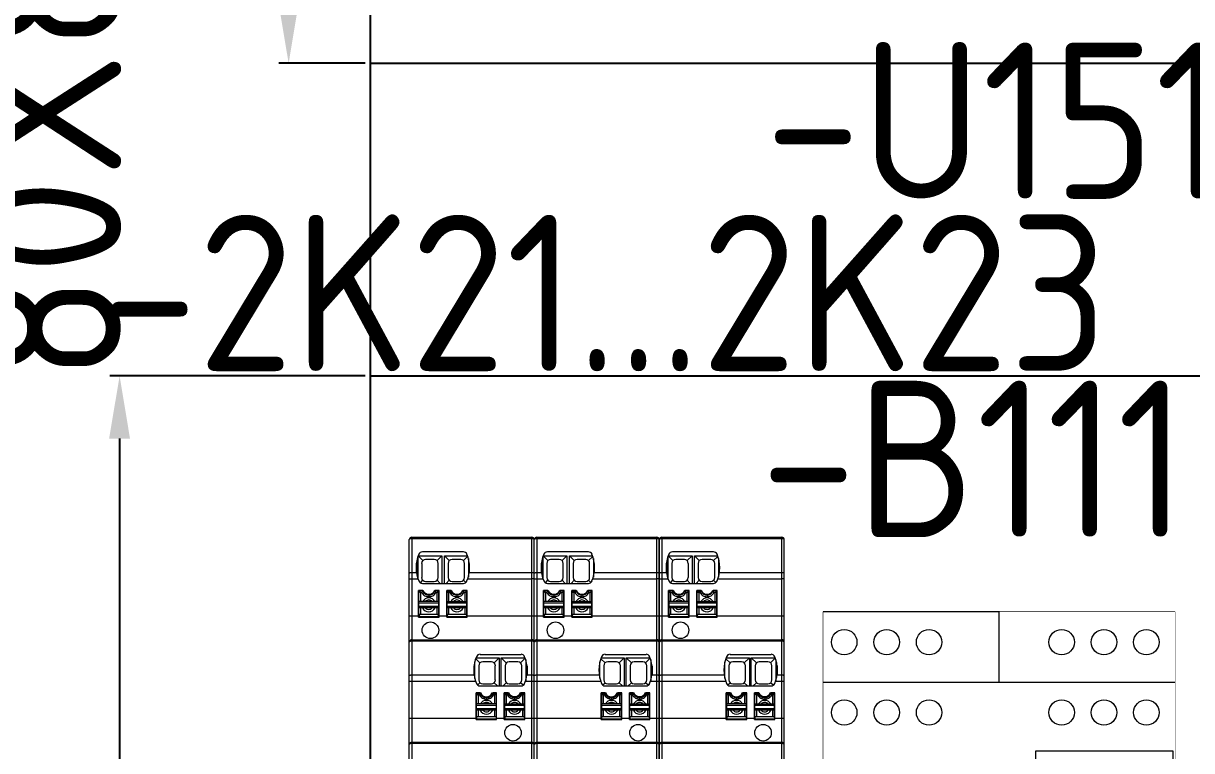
# Model space of a CAD drawing. Header units: millimetres. Extents: x 42356 to 50646, y 31507 to 39566.
# Drawn here: x 47488.6 to 47638.1, y 37839.6 to 37932.6 of the extents above; entities that cross this region are included whole.
import ezdxf
from ezdxf.enums import TextEntityAlignment as Align

# ---------------------------------------------------------------- set-up
doc = ezdxf.new("R2010")
doc.units = ezdxf.units.MM
doc.set_wipeout_variables(frame=1)
doc.layers.add('! NO PLOT !', color=7, linetype='Continuous', true_color=0xff75dd, plot=False)
doc.layers.add('000-PI-Oprema', color=30, linetype='Continuous', lineweight=5)
doc.layers.add('SI-ORMAR-Oprema', color=30, linetype='Continuous', lineweight=5)
doc.layers.add('000-PI_TEXT', color=7, linetype='Continuous')
doc.layers.add('002-PI-Kabelska kanalica', color=150, linetype='Continuous')
doc.styles.add('PI0', font='isocpeur.ttf', dxfattribs={"width": 0.9})
doc.styles.get("Standard").update_dxf_attribs({"font": 'arial.ttf'})
doc.dimstyles.new('ISO-25-lb', dxfattribs={"dimtxt": 8, "dimasz": 8, "dimexe": 1.25, "dimexo": 0.625, "dimtad": 1, "dimtxsty": 'Standard', "dimcen": 5, "dimadec": 0, "dimazin": 0, "dimtfac": 1, "dimtmove": 0, "dimatfit": 3, "dimfxl": 0, "dimarcsym": 0})

# ---------------------------------------------------------------- blocks, each defined once
blk = doc.blocks.new('*U132')
at = {"layer": '002-PI-Kabelska kanalica'}
blk.add_line((-20, -100), (-20, 580), dxfattribs=at)
blk = doc.blocks.new('*D309')
at = {"layer": '! NO PLOT !', "color": 0, "linetype": 'Continuous', "lineweight": -2, "ltscale": 0.25, "transparency": 16777216}
for p, q in [((47532.4, 38067.52), (47521.34, 38067.52)), ((47522.59, 38059.52), (47522.59, 37935.52)), ((47532.4, 37927.52), (47521.34, 37927.52))]:
    blk.add_line(p, q, dxfattribs=at)
at = {"layer": '! NO PLOT !', "color": 0, "ltscale": 0.25, "transparency": 16777216}
for points in [[(47521.25, 38059.52), (47523.92, 38059.52), (47522.59, 38067.52)], [(47521.25, 37935.52), (47523.92, 37935.52), (47522.59, 37927.52)]]:
    blk.add_solid(points, dxfattribs=at)
at = {"layer": 'Defpoints', "color": 0, "ltscale": 0.25, "transparency": 16777216}
for p in [(47533.03, 38067.52), (47522.59, 37927.52), (47533.03, 37927.52)]:
    blk.add_point(p, dxfattribs=at)
at = {"layer": '! NO PLOT !', "color": 0, "ltscale": 0.25, "transparency": 16777216, "insert": (47517.88, 37991.91), "char_height": 8, "attachment_point": 5, "rotation": 90}
blk.add_mtext('140', dxfattribs=at)
blk = doc.blocks.new('*D310')
at = {"layer": '! NO PLOT !', "color": 0, "linetype": 'Continuous', "lineweight": -2, "ltscale": 0.25, "transparency": 16777216}
for p, q in [((47532.4, 37887.52), (47499.71, 37887.52)), ((47500.96, 37879.52), (47500.96, 37755.52)), ((47532.4, 37747.52), (47499.71, 37747.52))]:
    blk.add_line(p, q, dxfattribs=at)
at = {"layer": '! NO PLOT !', "color": 0, "ltscale": 0.25, "transparency": 16777216}
for points in [[(47499.62, 37879.52), (47502.29, 37879.52), (47500.96, 37887.52)], [(47499.62, 37755.52), (47502.29, 37755.52), (47500.96, 37747.52)]]:
    blk.add_solid(points, dxfattribs=at)
at = {"layer": 'Defpoints', "color": 0, "ltscale": 0.25, "transparency": 16777216}
for p in [(47533.03, 37887.52), (47500.96, 37747.52), (47533.03, 37747.52)]:
    blk.add_point(p, dxfattribs=at)
at = {"layer": '! NO PLOT !', "color": 0, "ltscale": 0.25, "transparency": 16777216, "insert": (47496.25, 37817.52), "char_height": 8, "attachment_point": 5, "rotation": 90}
blk.add_mtext('140', dxfattribs=at)
blk = doc.blocks.new('*U321')
at = {"layer": '002-PI-Kabelska kanalica'}
for p, q in [((-20, -100), (-20, 439)), ((20, -100), (20, 439)), ((-20, -100), (20, -100))]:
    blk.add_line(p, q, dxfattribs=at)
blk = doc.blocks.new('*U111')
at = {"layer": '000-PI-Oprema'}
blk.add_lwpolyline([(0, 0), (45, 0), (45, 78), (0, 78)], close=True, dxfattribs=at)
blk.add_wipeout([(0, 78), (45, 78), (45, 0), (0, 0)]).dxf.layer = '000-PI-Oprema'
for p, q in [((22.5, 78), (0, 78)), ((22.5, 69), (22.5, 78)), ((0, 69), (45, 69)), ((0, 52.02), (45, 52.02)), ((0, 39), (45, 39)), ((0, 20), (0, 18)), ((0, 18), (45, 18)), ((0, 11), (0, 9)), ((0, 9), (45, 9)), ((22.5, 0), (22.5, 9))]:
    blk.add_line(p, q, dxfattribs=at)
for points in [[(27.15, 52.52), (44.77, 52.52), (44.77, 60.16), (27.15, 60.16)], [(12.51, 39), (33.89, 39), (33.89, 52.02), (12.51, 52.02)]]:
    blk.add_lwpolyline(points, close=True, dxfattribs=at)
for centre, radius in [((2.68, 74.11), 1.63), ((8.11, 74.11), 1.63), ((13.54, 74.11), 1.63), ((30.5, 74.11), 1.63), ((35.92, 74.11), 1.63), ((41.34, 74.11), 1.63), ((2.68, 65.11), 1.63), ((8.11, 65.11), 1.63), ((13.54, 65.11), 1.63), ((30.5, 65.11), 1.63), ((35.92, 65.11), 1.63), ((41.34, 65.11), 1.63), ((8.49, 35.53), 1.37), ((35.36, 33.55), 1.37), ((8.49, 30.97), 1.37), ((25.1, 28.83), 1.37), ((8.49, 26.41), 1.37), ((35.36, 24.11), 1.37), ((8.49, 21.85), 1.37), ((2.68, 12.89), 1.63), ((8.11, 12.89), 1.63), ((13.54, 12.89), 1.63), ((30.5, 12.89), 1.63), ((35.92, 12.89), 1.63), ((41.34, 12.89), 1.63), ((2.68, 3.89), 1.63), ((8.11, 3.89), 1.63), ((13.54, 3.89), 1.63), ((30.5, 3.89), 1.63), ((35.92, 3.89), 1.63), ((41.34, 3.89), 1.63)]:
    blk.add_circle(centre, radius, dxfattribs=at)
blk = doc.blocks.new('RGZE05P + RXG12BD')
blk.add_wipeout([(52339.2, 38238.32), (52339.51, 38238.62), (52354.88, 38238.62), (52355.18, 38238.32), (52355.18, 38140.2), (52354.93, 38139.94), (52339.46, 38139.94), (52339.2, 38140.2)]).dxf.layer = '000-PI-Oprema'
at = {"layer": '000-PI-Oprema'}
for p, q in [((52339.2, 38140.2), (52339.2, 38238.32)), ((52339.51, 38238.62), (52339.51, 38197.29)), ((52339.51, 38238.62), (52354.88, 38238.62)), ((52354.88, 38238.44), (52339.51, 38238.44)), ((52354.88, 38197.29), (52354.88, 38238.62)), ((52355.18, 38140.2), (52355.18, 38238.32)), ((52346.12, 38236.75), (52340.88, 38236.75)), ((52340.11, 38234.14), (52340.11, 38235.33)), ((52340.19, 38235.71), (52340.19, 38233.74)), ((52340.32, 38233.33), (52340.32, 38236.17)), ((52340.34, 38236.24), (52340.94, 38235.65)), ((52340.35, 38236.27), (52343.38, 38236.27)), ((52340.79, 38235.29), (52340.79, 38233.48)), ((52342.4, 38235.8), (52341.29, 38235.8)), ((52342.76, 38235.65), (52343.38, 38236.27)), ((52342.91, 38233.48), (52342.91, 38235.29)), ((52343.38, 38236.27), (52343.38, 38232.72)), ((52343.69, 38232.72), (52343.69, 38236.27)), ((52343.69, 38236.27), (52344.31, 38235.65)), ((52343.69, 38236.27), (52346.64, 38236.27)), ((52344.17, 38235.29), (52344.17, 38233.48)), ((52345.78, 38235.8), (52344.67, 38235.8)), ((52346.14, 38235.65), (52346.67, 38236.18)), ((52346.28, 38233.48), (52346.28, 38235.29)), ((52346.76, 38235.93), (52346.76, 38233.54)), ((52339.51, 38234.13), (52340.11, 38234.13)), ((52346.88, 38234.13), (52354.88, 38234.13)), ((52339.51, 38233.33), (52340.3, 38233.33)), ((52340.62, 38232.8), (52340.94, 38233.12)), ((52340.88, 38232.72), (52346.12, 38232.72)), ((52341.29, 38232.97), (52342.4, 38232.97)), ((52342.76, 38233.12), (52343.16, 38232.72)), ((52343.92, 38232.72), (52344.31, 38233.12)), ((52344.67, 38232.97), (52345.78, 38232.97)), ((52346.14, 38233.12), (52346.42, 38232.84)), ((52346.69, 38233.33), (52354.88, 38233.33)), ((52340.39, 38228.41), (52340.39, 38231.82)), ((52340.95, 38231.82), (52340.39, 38231.82)), ((52340.44, 38231.66), (52340.39, 38231.66)), ((52340.44, 38228.66), (52340.44, 38231.71)), ((52341, 38231.71), (52340.44, 38231.71)), ((52340.64, 38231.52), (52340.64, 38230.4)), ((52340.82, 38231.52), (52340.64, 38231.52)), ((52341.7, 38231.21), (52341.7, 38231.02)), ((52342.97, 38231.71), (52342.41, 38231.71)), ((52343.02, 38231.82), (52342.47, 38231.82)), ((52342.77, 38231.52), (52342.59, 38231.52)), ((52342.77, 38230.4), (52342.77, 38231.52)), ((52342.97, 38228.66), (52342.97, 38231.71)), ((52343.02, 38231.66), (52342.97, 38231.66)), ((52343.02, 38228.41), (52343.02, 38231.82)), ((52344, 38228.41), (52344, 38231.82)), ((52344.56, 38231.82), (52344, 38231.82)), ((52344.04, 38231.66), (52344, 38231.66)), ((52344.04, 38228.66), (52344.04, 38231.71)), ((52344.04, 38231.71), (52344.54, 38231.71)), ((52344.24, 38231.52), (52344.24, 38230.4)), ((52344.42, 38231.52), (52344.24, 38231.52)), ((52344.61, 38231.71), (52344.56, 38231.71)), ((52345.3, 38231.21), (52345.3, 38231.02)), ((52346.57, 38231.71), (52346.01, 38231.71)), ((52346.62, 38231.82), (52346.07, 38231.82)), ((52346.36, 38231.52), (52346.19, 38231.52)), ((52346.36, 38230.4), (52346.36, 38231.52)), ((52346.57, 38228.66), (52346.57, 38231.71)), ((52346.62, 38231.66), (52346.57, 38231.66)), ((52346.62, 38228.41), (52346.62, 38231.82)), ((52340.39, 38229.36), (52340.44, 38229.36)), ((52342.97, 38230.4), (52340.44, 38230.4)), ((52342.97, 38230.2), (52340.44, 38230.2)), ((52340.44, 38229.8), (52342.97, 38229.8)), ((52342.97, 38229.6), (52340.44, 38229.6)), ((52340.64, 38229.6), (52340.64, 38228.76)), ((52342.77, 38228.76), (52342.77, 38229.6)), ((52342.97, 38229.36), (52343.02, 38229.36)), ((52344, 38229.36), (52344.04, 38229.36)), ((52344.04, 38230.4), (52346.57, 38230.4)), ((52346.57, 38230.2), (52344.04, 38230.2)), ((52344.04, 38229.8), (52346.57, 38229.8)), ((52346.57, 38229.6), (52344.04, 38229.6)), ((52344.24, 38229.6), (52344.24, 38228.76)), ((52346.36, 38228.76), (52346.36, 38229.6)), ((52346.57, 38229.36), (52346.62, 38229.36)), ((52340.39, 38228.54), (52339.2, 38228.54)), ((52340.39, 38228.41), (52343.02, 38228.41)), ((52342.77, 38228.76), (52340.64, 38228.76)), ((52342.77, 38228.46), (52340.64, 38228.46)), ((52344, 38228.54), (52343.02, 38228.54)), ((52344, 38228.41), (52346.62, 38228.41)), ((52346.36, 38228.76), (52344.24, 38228.76)), ((52346.36, 38228.46), (52344.24, 38228.46)), ((52355.18, 38228.54), (52346.62, 38228.54)), ((52339.51, 38225.52), (52354.88, 38225.52)), ((52354.88, 38225.34), (52339.51, 38225.34)), ((52347.71, 38223.08), (52348.25, 38222.55)), ((52347.75, 38223.2), (52350.72, 38223.2)), ((52348.26, 38223.65), (52353.5, 38223.65)), ((52350.07, 38222.55), (52350.72, 38223.2)), ((52350.72, 38223.2), (52350.72, 38219.62)), ((52350.97, 38219.62), (52350.97, 38223.2)), ((52351.62, 38222.55), (52350.97, 38223.2)), ((52350.97, 38223.2), (52354.01, 38223.2)), ((52353.44, 38222.55), (52354.04, 38223.14)), ((52347.59, 38220.55), (52347.59, 38222.71)), ((52348.1, 38222.19), (52348.1, 38220.38)), ((52349.71, 38222.69), (52348.6, 38222.69)), ((52350.21, 38220.38), (52350.21, 38222.19)), ((52351.47, 38222.19), (52351.47, 38220.38)), ((52353.09, 38222.69), (52351.98, 38222.69)), ((52353.59, 38220.38), (52353.59, 38222.19)), ((52354.1, 38222.96), (52354.1, 38220.29)), ((52354.2, 38220.66), (52354.2, 38222.58)), ((52354.27, 38222.17), (52354.27, 38221.08)), ((52339.51, 38221.02), (52347.5, 38221.02)), ((52339.51, 38220.22), (52347.69, 38220.22)), ((52354.08, 38220.22), (52354.88, 38220.22)), ((52354.26, 38221.02), (52354.88, 38221.02)), ((52347.76, 38215.31), (52347.76, 38218.71)), ((52348.31, 38218.71), (52347.76, 38218.71)), ((52347.82, 38218.56), (52347.76, 38218.56)), ((52347.82, 38215.56), (52347.82, 38218.61)), ((52348.37, 38218.61), (52347.82, 38218.61)), ((52347.96, 38219.73), (52348.25, 38220.02)), ((52348.26, 38219.62), (52353.5, 38219.62)), ((52348.6, 38219.87), (52349.71, 38219.87)), ((52349.83, 38218.61), (52349.77, 38218.61)), ((52350.38, 38218.71), (52349.83, 38218.71)), ((52349.84, 38218.61), (52350.35, 38218.61)), ((52350.07, 38220.02), (52350.47, 38219.62)), ((52350.35, 38215.56), (52350.35, 38218.61)), ((52350.39, 38218.56), (52350.35, 38218.56)), ((52350.38, 38215.31), (52350.38, 38218.71)), ((52351.22, 38219.62), (52351.62, 38220.02)), ((52351.36, 38215.31), (52351.36, 38218.71)), ((52351.91, 38218.71), (52351.36, 38218.71)), ((52351.41, 38218.56), (52351.36, 38218.56)), ((52351.41, 38215.56), (52351.41, 38218.61)), ((52351.97, 38218.61), (52351.41, 38218.61)), ((52351.98, 38219.87), (52353.09, 38219.87)), ((52353.94, 38218.61), (52353.38, 38218.61)), ((52353.99, 38218.71), (52353.43, 38218.71)), ((52353.76, 38219.7), (52353.44, 38220.02)), ((52353.94, 38215.56), (52353.94, 38218.61)), ((52353.99, 38218.56), (52353.94, 38218.56)), ((52353.99, 38215.31), (52353.99, 38218.71)), ((52350.35, 38217.3), (52347.82, 38217.3)), ((52350.35, 38217.1), (52347.82, 38217.1)), ((52348.02, 38218.42), (52348.02, 38217.3)), ((52348.2, 38218.42), (52348.02, 38218.42)), ((52349.08, 38218.11), (52349.08, 38217.92)), ((52350.14, 38218.42), (52349.97, 38218.42)), ((52350.14, 38217.3), (52350.14, 38218.42)), ((52351.41, 38217.3), (52353.94, 38217.3)), ((52353.94, 38217.1), (52351.41, 38217.1)), ((52351.62, 38218.42), (52351.62, 38217.3)), ((52351.79, 38218.42), (52351.62, 38218.42)), ((52352.68, 38218.11), (52352.68, 38217.92)), ((52353.74, 38218.42), (52353.56, 38218.42)), ((52353.74, 38217.3), (52353.74, 38218.42)), ((52347.77, 38216.25), (52347.82, 38216.25)), ((52347.82, 38216.7), (52350.35, 38216.7)), ((52350.35, 38216.5), (52347.82, 38216.5)), ((52348.02, 38216.5), (52348.02, 38215.66)), ((52350.14, 38215.66), (52348.02, 38215.66)), ((52350.14, 38215.66), (52350.14, 38216.5)), ((52350.35, 38216.25), (52350.39, 38216.25)), ((52351.36, 38216.25), (52351.41, 38216.25)), ((52351.41, 38216.7), (52353.94, 38216.7)), ((52353.94, 38216.5), (52351.41, 38216.5)), ((52351.62, 38216.5), (52351.62, 38215.66)), ((52353.74, 38215.66), (52351.62, 38215.66)), ((52353.74, 38215.66), (52353.74, 38216.5)), ((52353.94, 38216.25), (52353.99, 38216.25)), ((52347.76, 38215.44), (52339.2, 38215.44)), ((52347.76, 38215.31), (52350.38, 38215.31)), ((52350.14, 38215.36), (52348.02, 38215.36)), ((52351.36, 38215.44), (52350.38, 38215.44)), ((52351.36, 38215.31), (52353.99, 38215.31)), ((52353.74, 38215.36), (52351.62, 38215.36)), ((52355.18, 38215.44), (52353.99, 38215.44)), ((52339.51, 38212.41), (52354.88, 38212.41)), ((52354.88, 38212.24), (52339.51, 38212.24))]:
    blk.add_line(p, q, dxfattribs=at)
for centre in [(52341.91, 38226.73), (52352.47, 38213.62)]:
    blk.add_circle(centre, 1.06, dxfattribs=at)
for centre, radius, start, end in [((52339.51, 38238.32), 0.302, 90, 180), ((52354.88, 38238.32), 0.302, 0, 90), ((52340.88, 38236.25), 0.504, 90, 157.3801), ((52346.12, 38236.25), 0.504, 22.6199, 90), ((52344.5, 38234.74), 4.43, 157.3801, 202.6199), ((52341.29, 38235.29), 0.504, 90, 180), ((52342.4, 38235.29), 0.504, 0, 90), ((52344.67, 38235.29), 0.504, 90, 180), ((52345.78, 38235.29), 0.504, 0, 90), ((52342.49, 38234.74), 4.43, 337.3801, 22.6199), ((52340.88, 38233.23), 0.504, 202.6198, 270), ((52341.29, 38233.48), 0.504, 180, 270), ((52342.4, 38233.48), 0.504, 270, 0), ((52344.67, 38233.48), 0.504, 180, 270), ((52345.78, 38233.48), 0.504, 270, 0), ((52346.12, 38233.23), 0.504, 270, 337.3802), ((52341.7, 38232.04), 0.827, 202.9582, 337.0413), ((52341.71, 38232.17), 0.84, 205.1067, 334.8933), ((52341.7, 38230), 0.605, 41.8103, 138.1897), ((52345.3, 38232.04), 0.827, 202.9582, 337.0413), ((52345.31, 38232.17), 0.836, 205.2579, 334.7421), ((52345.3, 38230), 0.605, 41.8103, 138.1897), ((52341.7, 38229.98), 0.885, 205.6992, 334.3008), ((52341.7, 38230), 0.605, 221.8103, 318.1897), ((52345.3, 38229.98), 0.885, 205.6992, 334.3008), ((52345.3, 38230), 0.605, 221.8103, 318.1897), ((52340.64, 38228.66), 0.202, 180, 270), ((52342.77, 38228.66), 0.202, 270, 0), ((52344.24, 38228.66), 0.202, 180, 270), ((52346.36, 38228.66), 0.202, 270, 0), ((52339.51, 38225.21), 0.302, 90, 180), ((52354.88, 38225.21), 0.302, 0, 90), ((52351.89, 38221.64), 4.43, 157.3801, 202.6199), ((52348.26, 38223.15), 0.504, 90, 157.3801), ((52353.5, 38223.15), 0.504, 22.6199, 90), ((52349.87, 38221.64), 4.43, 337.3801, 22.6199), ((52348.6, 38222.19), 0.504, 90, 180), ((52349.71, 38222.19), 0.504, 0, 90), ((52351.98, 38222.19), 0.504, 90, 180), ((52353.09, 38222.19), 0.504, 0, 90), ((52348.6, 38220.38), 0.504, 180, 270), ((52349.71, 38220.38), 0.504, 270, 0), ((52351.98, 38220.38), 0.504, 180, 270), ((52353.09, 38220.38), 0.504, 270, 0), ((52348.26, 38220.12), 0.504, 202.6198, 270), ((52349.07, 38219.06), 0.832, 204.7615, 335.2385), ((52349.08, 38218.93), 0.827, 202.9582, 337.0413), ((52352.67, 38219.08), 0.844, 205.6457, 334.3543), ((52352.68, 38218.93), 0.827, 202.9582, 337.0413), ((52353.5, 38220.12), 0.504, 270, 337.3802), ((52349.08, 38216.9), 0.605, 41.8103, 138.1897), ((52352.68, 38216.9), 0.605, 41.8103, 138.1897), ((52348.02, 38215.56), 0.202, 180, 270), ((52349.08, 38216.88), 0.885, 205.6992, 334.3008), ((52349.08, 38216.9), 0.605, 221.8103, 318.1897), ((52350.14, 38215.56), 0.202, 270, 0), ((52351.62, 38215.56), 0.202, 180, 270), ((52352.68, 38216.88), 0.885, 205.6992, 334.3008), ((52352.68, 38216.9), 0.605, 221.8103, 318.1897), ((52353.74, 38215.56), 0.202, 270, 0), ((52339.51, 38212.11), 0.302, 90, 180), ((52354.88, 38212.11), 0.302, 0, 90)]:
    blk.add_arc(centre, radius, start, end, dxfattribs=at)
for centre, major_axis, ratio, start_param, end_param in [((52341.7, 38229.98), (0, 0.885), 0.999765, -1.073504, 1.073504), ((52345.3, 38229.98), (0, 0.885), 0.999765, 5.209681, 7.356689), ((52340.64, 38228.7), (-0.202, 0), 0.300323, -1.570796, 0), ((52342.77, 38228.7), (-0.202, 0), 0.300323, -3.141593, -1.570796), ((52344.24, 38228.7), (-0.202, 0), 0.300323, -1.570796, 0), ((52346.36, 38228.7), (-0.202, 0), 0.300323, -3.141593, -1.570796), ((52349.08, 38216.88), (0, 0.885), 0.999765, 5.209681, 7.356689), ((52352.68, 38216.88), (0, 0.885), 0.999765, 5.209681, 7.356689), ((52348.02, 38215.6), (-0.202, 0), 0.300323, -1.570796, 0), ((52350.14, 38215.6), (-0.202, 0), 0.300323, -3.141593, -1.570796), ((52351.62, 38215.6), (-0.202, 0), 0.300323, -1.570796, 0), ((52353.74, 38215.6), (-0.202, 0), 0.300323, -3.141593, -1.570796)]:
    blk.add_ellipse(centre, major_axis=major_axis, ratio=ratio, start_param=start_param, end_param=end_param, dxfattribs=at)
for points, knots in [([(52339.51, 38238.44), (52339.47, 38238.44), (52339.41, 38238.44), (52339.34, 38238.42), (52339.27, 38238.4), (52339.2, 38238.36), (52339.2, 38238.32)], [0, 0, 0, 0, 0.336841, 0.492368, 0.632983, 1, 1, 1, 1]), ([(52355.18, 38238.32), (52355.18, 38238.36), (52355.11, 38238.4), (52355.04, 38238.42), (52354.97, 38238.44), (52354.91, 38238.44), (52354.88, 38238.44)], [0, 0, 0, 0, 0.367017, 0.507632, 0.663159, 1, 1, 1, 1]), ([(52339.2, 38234), (52339.2, 38234.04), (52339.27, 38234.08), (52339.34, 38234.11), (52339.41, 38234.12), (52339.47, 38234.13), (52339.51, 38234.13)], [0, 0, 0, 0, 0.367017, 0.507632, 0.663159, 1, 1, 1, 1]), ([(52354.88, 38234.13), (52354.91, 38234.13), (52354.97, 38234.12), (52355.04, 38234.11), (52355.11, 38234.08), (52355.18, 38234.04), (52355.18, 38234)], [0, 0, 0, 0, 0.336841, 0.492368, 0.632983, 1, 1, 1, 1]), ([(52339.2, 38233.28), (52339.2, 38233.28), (52339.21, 38233.29), (52339.24, 38233.3), (52339.3, 38233.32), (52339.4, 38233.33), (52339.47, 38233.33), (52339.51, 38233.33)], [0, 0, 0, 0, 0.035214, 0.09737, 0.313153, 0.629146, 1, 1, 1, 1]), ([(52355.18, 38233.28), (52355.18, 38233.28), (52355.17, 38233.29), (52355.14, 38233.3), (52355.08, 38233.32), (52354.99, 38233.33), (52354.91, 38233.33), (52354.88, 38233.33)], [0, 0, 0, 0, 0.035214, 0.09737, 0.313153, 0.629146, 1, 1, 1, 1]), ([(52340.44, 38231.71), (52340.44, 38231.72), (52340.44, 38231.71), (52340.44, 38231.71), (52340.45, 38231.71), (52340.46, 38231.7), (52340.46, 38231.69), (52340.48, 38231.68), (52340.49, 38231.67), (52340.5, 38231.66)], [0, 0, 0, 0, 0.022058, 0.081617, 0.174751, 0.29679, 0.443469, 0.611592, 1, 1, 1, 1]), ([(52340.5, 38231.66), (52340.52, 38231.64), (52340.57, 38231.59), (52340.61, 38231.55), (52340.64, 38231.52)], [0, 0, 0, 0, 0.474603, 1, 1, 1, 1]), ([(52340.9, 38231.66), (52340.9, 38231.65), (52340.87, 38231.61), (52340.84, 38231.56), (52340.82, 38231.52)], [0, 0, 0, 0, 0.218566, 1, 1, 1, 1]), ([(52340.82, 38231.52), (52340.86, 38231.45), (52340.97, 38231.31), (52341.19, 38231.14), (52341.44, 38231.04), (52341.61, 38231.02), (52341.7, 38231.02)], [0, 0, 0, 0, 0.249818, 0.499889, 0.75002, 1, 1, 1, 1]), ([(52340.94, 38231.71), (52340.94, 38231.71), (52340.94, 38231.71), (52340.94, 38231.71), (52340.93, 38231.71), (52340.93, 38231.7), (52340.92, 38231.69), (52340.92, 38231.68), (52340.91, 38231.67), (52340.9, 38231.66)], [0, 0, 0, 0, 0.01998, 0.073844, 0.160229, 0.2771, 0.42223, 0.592945, 1, 1, 1, 1]), ([(52341.7, 38231.02), (52341.79, 38231.02), (52341.97, 38231.04), (52342.22, 38231.14), (52342.43, 38231.31), (52342.54, 38231.45), (52342.59, 38231.52)], [0, 0, 0, 0, 0.24998, 0.500111, 0.750182, 1, 1, 1, 1]), ([(52342.46, 38231.71), (52342.46, 38231.71), (52342.47, 38231.71), (52342.47, 38231.71), (52342.47, 38231.71), (52342.48, 38231.7), (52342.48, 38231.69), (52342.49, 38231.68), (52342.5, 38231.67), (52342.5, 38231.66)], [0, 0, 0, 0, 0.02019, 0.074433, 0.161187, 0.278259, 0.423319, 0.593759, 1, 1, 1, 1]), ([(52342.5, 38231.66), (52342.52, 38231.64), (52342.54, 38231.59), (52342.57, 38231.55), (52342.59, 38231.52)], [0, 0, 0, 0, 0.464271, 1, 1, 1, 1]), ([(52342.77, 38231.52), (52342.78, 38231.53), (52342.8, 38231.56), (52342.83, 38231.59), (52342.86, 38231.62), (52342.89, 38231.65), (52342.92, 38231.67), (52342.93, 38231.69), (52342.94, 38231.7), (52342.95, 38231.7), (52342.96, 38231.71), (52342.96, 38231.71), (52342.97, 38231.72), (52342.97, 38231.71)], [0, 0, 0, 0, 0.168881, 0.335058, 0.495598, 0.64609, 0.78101, 0.840331, 0.89254, 0.936336, 0.970136, 0.991959, 1, 1, 1, 1]), ([(52344.09, 38231.66), (52344.09, 38231.67), (52344.08, 38231.68), (52344.06, 38231.69), (52344.06, 38231.7), (52344.05, 38231.71), (52344.04, 38231.71), (52344.04, 38231.71), (52344.04, 38231.71), (52344.04, 38231.71)], [0, 0, 0, 0, 0.389415, 0.55776, 0.704298, 0.825798, 0.918288, 0.977534, 1, 1, 1, 1]), ([(52344.24, 38231.52), (52344.23, 38231.53), (52344.18, 38231.58), (52344.13, 38231.63), (52344.09, 38231.66)], [0, 0, 0, 0, 0.265372, 1, 1, 1, 1]), ([(52344.5, 38231.66), (52344.49, 38231.64), (52344.46, 38231.6), (52344.43, 38231.55), (52344.42, 38231.52)], [0, 0, 0, 0, 0.463419, 1, 1, 1, 1]), ([(52344.42, 38231.52), (52344.46, 38231.45), (52344.57, 38231.31), (52344.79, 38231.14), (52345.03, 38231.04), (52345.21, 38231.02), (52345.3, 38231.02)], [0, 0, 0, 0, 0.249818, 0.499889, 0.75002, 1, 1, 1, 1]), ([(52344.54, 38231.71), (52344.54, 38231.71), (52344.54, 38231.71), (52344.54, 38231.71), (52344.53, 38231.71), (52344.53, 38231.7), (52344.52, 38231.69), (52344.51, 38231.68), (52344.51, 38231.67), (52344.5, 38231.66)], [0, 0, 0, 0, 0.019385, 0.072121, 0.157385, 0.273618, 0.418867, 0.590318, 1, 1, 1, 1]), ([(52345.3, 38231.02), (52345.39, 38231.02), (52345.57, 38231.04), (52345.82, 38231.14), (52346.03, 38231.31), (52346.14, 38231.45), (52346.19, 38231.52)], [0, 0, 0, 0, 0.24998, 0.500111, 0.750182, 1, 1, 1, 1]), ([(52346.1, 38231.66), (52346.09, 38231.67), (52346.09, 38231.68), (52346.08, 38231.69), (52346.07, 38231.7), (52346.07, 38231.71), (52346.07, 38231.71), (52346.06, 38231.71), (52346.06, 38231.71), (52346.06, 38231.71)], [0, 0, 0, 0, 0.40845, 0.579416, 0.724512, 0.841048, 0.92689, 0.980238, 1, 1, 1, 1]), ([(52346.19, 38231.52), (52346.17, 38231.55), (52346.14, 38231.6), (52346.11, 38231.64), (52346.1, 38231.66)], [0, 0, 0, 0, 0.536597, 1, 1, 1, 1]), ([(52346.57, 38231.71), (52346.57, 38231.71), (52346.56, 38231.71), (52346.56, 38231.71), (52346.55, 38231.7), (52346.54, 38231.7), (52346.53, 38231.69), (52346.52, 38231.67), (52346.49, 38231.65), (52346.46, 38231.62), (52346.42, 38231.58), (52346.39, 38231.54), (52346.36, 38231.52)], [0, 0, 0, 0, 0.008133, 0.029763, 0.063264, 0.106849, 0.159015, 0.218403, 0.353511, 0.504126, 0.66475, 1, 1, 1, 1]), ([(52339.51, 38225.34), (52339.47, 38225.34), (52339.41, 38225.34), (52339.34, 38225.32), (52339.27, 38225.3), (52339.2, 38225.26), (52339.2, 38225.21)], [0, 0, 0, 0, 0.336841, 0.492368, 0.632983, 1, 1, 1, 1]), ([(52355.18, 38225.21), (52355.18, 38225.26), (52355.11, 38225.3), (52355.04, 38225.32), (52354.97, 38225.34), (52354.91, 38225.34), (52354.88, 38225.34)], [0, 0, 0, 0, 0.367017, 0.507632, 0.663159, 1, 1, 1, 1]), ([(52339.2, 38220.9), (52339.2, 38220.94), (52339.27, 38220.98), (52339.34, 38221), (52339.41, 38221.02), (52339.47, 38221.02), (52339.51, 38221.02)], [0, 0, 0, 0, 0.367017, 0.507632, 0.663159, 1, 1, 1, 1]), ([(52339.2, 38220.18), (52339.2, 38220.18), (52339.21, 38220.19), (52339.24, 38220.2), (52339.3, 38220.21), (52339.4, 38220.22), (52339.47, 38220.22), (52339.51, 38220.22)], [0, 0, 0, 0, 0.035214, 0.09737, 0.313153, 0.629146, 1, 1, 1, 1]), ([(52354.88, 38221.02), (52354.91, 38221.02), (52354.97, 38221.02), (52355.04, 38221), (52355.11, 38220.98), (52355.18, 38220.94), (52355.18, 38220.9)], [0, 0, 0, 0, 0.336841, 0.492368, 0.632983, 1, 1, 1, 1]), ([(52354.88, 38220.22), (52354.91, 38220.22), (52354.99, 38220.22), (52355.08, 38220.21), (52355.14, 38220.2), (52355.17, 38220.19), (52355.18, 38220.18), (52355.18, 38220.18)], [0, 0, 0, 0, 0.370854, 0.686847, 0.90263, 0.964786, 1, 1, 1, 1]), ([(52347.82, 38218.61), (52347.82, 38218.61), (52347.82, 38218.61), (52347.82, 38218.61), (52347.83, 38218.6), (52347.84, 38218.59), (52347.85, 38218.58), (52347.87, 38218.57), (52347.89, 38218.54), (52347.92, 38218.52), (52347.95, 38218.48), (52347.98, 38218.45), (52348.01, 38218.43), (52348.02, 38218.42)], [0, 0, 0, 0, 0.008038, 0.029854, 0.063638, 0.107415, 0.159618, 0.218939, 0.35386, 0.504371, 0.664929, 0.831114, 1, 1, 1, 1]), ([(52348.28, 38218.56), (52348.28, 38218.55), (52348.25, 38218.5), (52348.22, 38218.46), (52348.2, 38218.42)], [0, 0, 0, 0, 0.218566, 1, 1, 1, 1]), ([(52348.32, 38218.61), (52348.32, 38218.61), (52348.32, 38218.61), (52348.32, 38218.61), (52348.31, 38218.6), (52348.31, 38218.6), (52348.3, 38218.59), (52348.29, 38218.58), (52348.29, 38218.57), (52348.28, 38218.56)], [0, 0, 0, 0, 0.01998, 0.073844, 0.160229, 0.2771, 0.42223, 0.592945, 1, 1, 1, 1]), ([(52349.84, 38218.61), (52349.84, 38218.61), (52349.84, 38218.61), (52349.85, 38218.61), (52349.85, 38218.6), (52349.85, 38218.6), (52349.86, 38218.59), (52349.87, 38218.58), (52349.87, 38218.57), (52349.88, 38218.56)], [0, 0, 0, 0, 0.02019, 0.074433, 0.161187, 0.278259, 0.423319, 0.593759, 1, 1, 1, 1]), ([(52349.88, 38218.56), (52349.89, 38218.54), (52349.92, 38218.49), (52349.95, 38218.45), (52349.97, 38218.42)], [0, 0, 0, 0, 0.464271, 1, 1, 1, 1]), ([(52350.14, 38218.42), (52350.17, 38218.44), (52350.22, 38218.49), (52350.26, 38218.54), (52350.29, 38218.56)], [0, 0, 0, 0, 0.525178, 1, 1, 1, 1]), ([(52350.29, 38218.56), (52350.29, 38218.57), (52350.31, 38218.58), (52350.32, 38218.59), (52350.33, 38218.6), (52350.33, 38218.6), (52350.34, 38218.61), (52350.34, 38218.61), (52350.35, 38218.61), (52350.35, 38218.61)], [0, 0, 0, 0, 0.38812, 0.556208, 0.702927, 0.825059, 0.918286, 0.977918, 1, 1, 1, 1]), ([(52351.62, 38218.42), (52351.59, 38218.44), (52351.56, 38218.47), (52351.52, 38218.52), (52351.49, 38218.54), (52351.47, 38218.57), (52351.45, 38218.58), (52351.44, 38218.59), (52351.43, 38218.6), (52351.42, 38218.61), (52351.42, 38218.61), (52351.41, 38218.61), (52351.41, 38218.61)], [0, 0, 0, 0, 0.335241, 0.49585, 0.646448, 0.781557, 0.840942, 0.893108, 0.936708, 0.970225, 0.991865, 1, 1, 1, 1]), ([(52351.88, 38218.56), (52351.87, 38218.54), (52351.84, 38218.49), (52351.81, 38218.45), (52351.79, 38218.42)], [0, 0, 0, 0, 0.463419, 1, 1, 1, 1]), ([(52351.92, 38218.61), (52351.92, 38218.61), (52351.92, 38218.61), (52351.91, 38218.61), (52351.91, 38218.6), (52351.91, 38218.6), (52351.9, 38218.59), (52351.89, 38218.58), (52351.89, 38218.57), (52351.88, 38218.56)], [0, 0, 0, 0, 0.019385, 0.072121, 0.157385, 0.273618, 0.418867, 0.590318, 1, 1, 1, 1]), ([(52353.48, 38218.56), (52353.47, 38218.57), (52353.47, 38218.58), (52353.46, 38218.59), (52353.45, 38218.6), (52353.45, 38218.6), (52353.44, 38218.61), (52353.44, 38218.61), (52353.44, 38218.61), (52353.44, 38218.61)], [0, 0, 0, 0, 0.40845, 0.579416, 0.724512, 0.841048, 0.92689, 0.980238, 1, 1, 1, 1]), ([(52353.56, 38218.42), (52353.55, 38218.45), (52353.52, 38218.49), (52353.49, 38218.54), (52353.48, 38218.56)], [0, 0, 0, 0, 0.536597, 1, 1, 1, 1]), ([(52353.89, 38218.56), (52353.88, 38218.55), (52353.83, 38218.5), (52353.78, 38218.46), (52353.74, 38218.42)], [0, 0, 0, 0, 0.226391, 1, 1, 1, 1]), ([(52353.94, 38218.61), (52353.94, 38218.61), (52353.94, 38218.61), (52353.94, 38218.61), (52353.93, 38218.6), (52353.93, 38218.6), (52353.92, 38218.59), (52353.9, 38218.58), (52353.89, 38218.57), (52353.89, 38218.56)], [0, 0, 0, 0, 0.022449, 0.081612, 0.173993, 0.295393, 0.441894, 0.610278, 1, 1, 1, 1]), ([(52348.2, 38218.42), (52348.24, 38218.34), (52348.35, 38218.2), (52348.57, 38218.04), (52348.81, 38217.94), (52348.99, 38217.92), (52349.08, 38217.92)], [0, 0, 0, 0, 0.249818, 0.499889, 0.75002, 1, 1, 1, 1]), ([(52349.08, 38217.92), (52349.17, 38217.92), (52349.35, 38217.94), (52349.6, 38218.04), (52349.81, 38218.2), (52349.92, 38218.34), (52349.97, 38218.42)], [0, 0, 0, 0, 0.24998, 0.500111, 0.750182, 1, 1, 1, 1]), ([(52351.79, 38218.42), (52351.84, 38218.34), (52351.95, 38218.2), (52352.16, 38218.04), (52352.41, 38217.94), (52352.59, 38217.92), (52352.68, 38217.92)], [0, 0, 0, 0, 0.249818, 0.499889, 0.75002, 1, 1, 1, 1]), ([(52352.68, 38217.92), (52352.77, 38217.92), (52352.95, 38217.94), (52353.19, 38218.04), (52353.41, 38218.2), (52353.52, 38218.34), (52353.56, 38218.42)], [0, 0, 0, 0, 0.24998, 0.500111, 0.750182, 1, 1, 1, 1]), ([(52339.51, 38212.24), (52339.47, 38212.24), (52339.41, 38212.23), (52339.34, 38212.22), (52339.27, 38212.2), (52339.2, 38212.15), (52339.2, 38212.11)], [0, 0, 0, 0, 0.336841, 0.492368, 0.632983, 1, 1, 1, 1]), ([(52355.18, 38212.11), (52355.18, 38212.15), (52355.11, 38212.2), (52355.04, 38212.22), (52354.97, 38212.23), (52354.91, 38212.24), (52354.88, 38212.24)], [0, 0, 0, 0, 0.367017, 0.507632, 0.663159, 1, 1, 1, 1])]:
    blk.add_open_spline(points, degree=3, knots=knots, dxfattribs=at)
blk = doc.blocks.new('*U337')
at = {"layer": 'SI-ORMAR-Oprema'}
blk.add_blockref('RGZE05P + RXG12BD', (-52347.19, -38187.62), dxfattribs=at)
blk = doc.blocks.new('*U338')
at = {"layer": '000-PI-Oprema', "color": 0, "linetype": 'ByBlock', "lineweight": -2, "transparency": 16777216}
blk.add_blockref('*U337', (0, 0), dxfattribs=at)
blk.add_blockref('*U337', (16, 0), dxfattribs=at)
blk.add_blockref('*U337', (32, 0), dxfattribs=at)

msp = doc.modelspace()

# ---------------------------------------------------------------- block references
for name, p, rotation in [('*U132', (47513.026, 38147.519), 180), ('*U321', (47633.026, 37907.519), 270)]:
    msp.add_blockref(name, p, dxfattribs=dict(rotation=rotation))
at = {"layer": '000-PI-Oprema', "ltscale": 0.25}
msp.add_blockref('*U111', (47591.001, 37779.359), dxfattribs=at)

# ---------------------------------------------------------------- texts
at = {"insert": (47491.15, 37920.92), "char_height": 20, "width": 16.78721, "attachment_point": 5, "rotation": 90, "style": 'PI0'}
msp.add_mtext('80X80', dxfattribs=at)
at = {"layer": '000-PI_TEXT', "style": 'PI0', "width": 0.9}
for s, p in [('-U151-U152', (47644.101, 37920.209)), ('-2K21...2K23', (47563.066, 37898.167)), ('-B111', (47610.293, 37876.918))]:
    msp.add_text(s, height=20, dxfattribs=at).set_placement(p, align=Align.MIDDLE)

# ---------------------------------------------------------------- dimensions: what is measured, and where the dimension line sits
at = {"layer": '! NO PLOT !', "ltscale": 0.25}
dim = msp.add_linear_dim(base=(47522.586, 37927.519), p1=(47533.026, 38067.519), p2=(47533.026, 37927.519), angle=90, dimstyle='ISO-25-lb', dxfattribs=at)
dim.commit()
dim.dimension.update_dxf_attribs({"geometry": '*D309', "text_midpoint": (47522.586, 37991.913), "dimtype": 160})
dim = msp.add_linear_dim(base=(47500.956, 37747.519), p1=(47533.026, 37887.519), p2=(47533.026, 37747.519), angle=90, dimstyle='ISO-25-lb', dxfattribs=at)
dim.commit()
dim.dimension.update_dxf_attribs({"geometry": '*D310', "text_midpoint": (47496.246, 37817.519)})

# ---------------------------------------------------------------- next in the draw order: block references
at = {"layer": '000-PI-Oprema'}
msp.add_blockref('*U338', (47546.014, 37815.881), dxfattribs=at)

doc.saveas('drawing.dxf')
